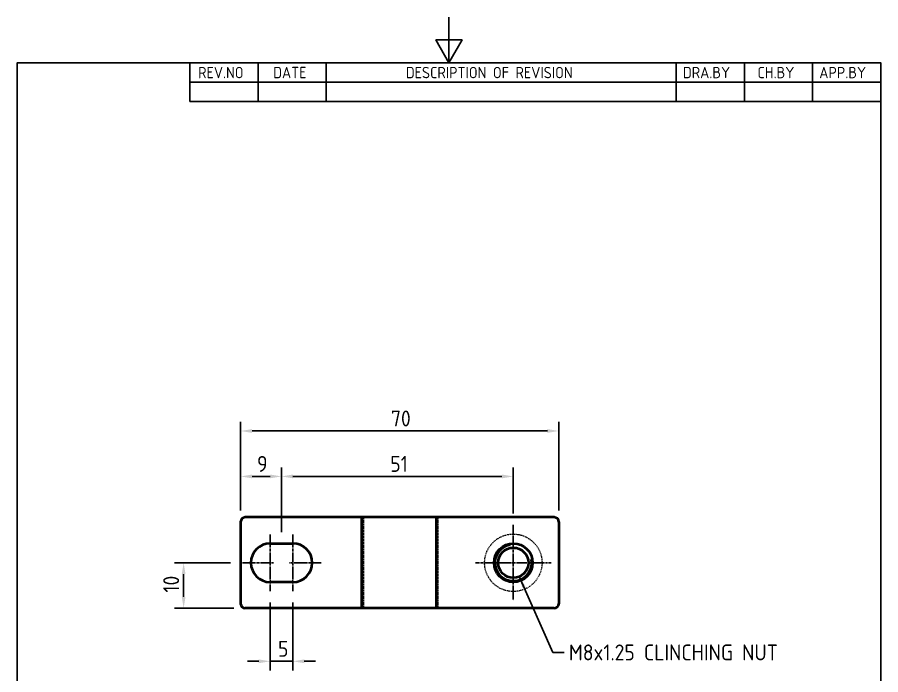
# Model space of a CAD drawing. Header units: millimetres. Extents: x 0 to 210, y 0 to 297.
# Drawn here: x 10 to 200, y 152.3 to 297 of the extents above; entities that cross this region are included whole.
import ezdxf

# ---------------------------------------------------------------- set-up
doc = ezdxf.new("R2010")
doc.units = ezdxf.units.MM
doc.linetypes.add('CHAIN', pattern=[0.7087, 0.4724, -0.0591, 0.1181, -0.0591])
doc.linetypes.add('DASHED', pattern=[0.2067, 0.1654, -0.0413])
doc.layers.get('0').update_dxf_attribs({"color": 3, "lineweight": 25, "true_color": 0x00ff00})
for name, color, linetype, lineweight, true_color in [('가려진 것(ISO)', 2, 'DASHED', 18, 0xffff00), ('가시적인 것(ISO)', 3, 'Continuous', 40, 0x00ff00), ('가시적인 좁은 것(ISO)', 3, 'Continuous', 35, 0x00ff00), ('기호(ISO)', 5, 'Continuous', 25, 0x0000ff), ('중심 표식(ISO)', 1, 'Continuous', 25, 0xff0000), ('치수(ISO)', 2, 'Continuous', 25, 0xffff00)]:
    doc.layers.add(name, color=color, linetype=linetype, lineweight=lineweight, true_color=true_color)
doc.layers.add('경계(ISO)', color=7, linetype='Continuous', lineweight=25)
doc.styles.add('ISO ProportionalPSTEK', font='isocp.shx')
doc.styles.add('치수 텍스트_PSTEK_POSCO', font='isocp.shx')
doc.dimstyles.new('치수_PSTEK_POSCO', dxfattribs={"dimtxt": 3.5, "dimasz": 2.5, "dimexe": 2, "dimexo": 2.5, "dimgap": 1, "dimtad": 1, "dimrnd": 1e-08, "dimdsep": 46, "dimtxsty": '치수 텍스트_PSTEK_POSCO', "dimcen": 0.09, "dimdle": 10, "dimclrd": 7, "dimclre": 7, "dimclrt": 2, "dimadec": 1, "dimazin": 2, "dimtfac": 1, "dimtmove": 0, "dimatfit": 3, "dimfxl": 1, "dimtolj": 1, "dimlwd": -1, "dimlwe": -1, "dimarcsym": 0})
doc.dimstyles.new('치수_PSTEK_POSCO$7', dxfattribs={"dimtxt": 3.5, "dimasz": 2.5, "dimexe": 2, "dimexo": 2.5, "dimgap": 1, "dimtad": 1, "dimrnd": 1e-08, "dimdsep": 46, "dimtxsty": '치수 텍스트_PSTEK_POSCO', "dimcen": 0.09, "dimdle": 10, "dimclrd": 7, "dimclre": 7, "dimclrt": 2, "dimadec": 1, "dimazin": 2, "dimtfac": 1, "dimtmove": 0, "dimatfit": 3, "dimfxl": 1, "dimtolj": 1, "dimlwd": -1, "dimlwe": -1, "dimarcsym": 0})

# ---------------------------------------------------------------- blocks, each defined once
blk = doc.blocks.new('경계 Default Border')
at = {"layer": '경계(ISO)', "flags": 128}
for points in [[(105, 297.0000076293945), (105, 287.0000076293945), (102.1132469177246, 292.0000076293945), (107.8867530822754, 292.0000076293945), (105, 287.0000076293945)], [(10, 10), (10, 287.0000076293945), (200, 287.0000076293945), (200, 10), (10, 10)]]:
    blk.add_lwpolyline(points, dxfattribs=at)
blk = doc.blocks.new('리비전 내역')
at = {"layer": '기호(ISO)'}
for p, q in [((48.00000000000001, 287.0000076293945), (200, 287.0000076293945)), ((48.00000000000001, 287.0000076293945), (48.00000000000001, 282.7200076293945)), ((63.00000000000001, 287.0000076293945), (63.00000000000001, 282.7200076293945)), ((78, 287.0000076293945), (78, 282.7200076293945)), ((155, 287.0000076293945), (155, 282.7200076293945)), ((170, 287.0000076293945), (170, 282.7200076293945)), ((185, 287.0000076293945), (185, 282.7200076293945)), ((200, 287.0000076293945), (200, 282.7200076293945)), ((48.00000000000001, 282.7200076293945), (200, 282.7200076293945)), ((48.00000000000001, 282.7200076293945), (48.00000000000001, 278.4400076293945)), ((63.00000000000001, 282.7200076293945), (63.00000000000001, 278.4400076293945)), ((78, 282.7200076293945), (78, 278.4400076293945)), ((155, 282.7200076293945), (155, 278.4400076293945)), ((170, 282.7200076293945), (170, 278.4400076293945)), ((185, 282.7200076293945), (185, 278.4400076293945)), ((200, 282.7200076293945), (200, 278.4400076293945)), ((48.00000000000001, 278.4400076293945), (200, 278.4400076293945))]:
    blk.add_line(p, q, dxfattribs=at)
at = {"layer": '기호(ISO)', "color": 2, "true_color": 0xffff00, "char_height": 2.5, "attachment_point": 7, "style": 'ISO ProportionalPSTEK'}
for s, insert in [('REV.NO', (49.7871163682308, 283.5831900503393)), ('DATE', (66.31423177283666, 283.5831900503393)), ('DESCRIPTION OF REVISION', (95.50702043336295, 283.5831900503393)), ('DRA.BY', (156.4757339553203, 283.5831900503393)), ('CH.BY', (172.8642915086116, 283.5831900503393)), ('APP.BY', (186.4777339604403, 283.5831900503393))]:
    blk.add_mtext(s, dxfattribs=dict(at, insert=insert))
blk = doc.blocks.new('*D22')
at = {"layer": 'Defpoints', "color": 0, "transparency": 16777216}
for p in [(68.15307656792554, 195.9740450883816), (59.15307656792553, 185.9740450883816), (68.15307656792554, 181.2240450883816)]:
    blk.add_point(p, dxfattribs=at)
at = {"layer": '치수(ISO)', "color": 7, "transparency": 16777216}
for p, q in [((59.15307656792553, 188.4740450883816), (59.15307656792553, 197.9740450883816)), ((68.15307656792554, 183.7240450883816), (68.15307656792554, 197.9740450883816)), ((61.65307656792553, 195.9740450883816), (65.65307656792554, 195.9740450883816))]:
    blk.add_line(p, q, dxfattribs=at)
for points in [[(61.65307656792553, 196.3907117550482), (61.65307656792553, 195.5573784217149), (59.15307656792553, 195.9740450883816)], [(65.65307656792554, 196.3907117550482), (65.65307656792554, 195.5573784217149), (68.15307656792554, 195.9740450883816)]]:
    blk.add_solid(points, dxfattribs=at)
at = {"layer": '치수(ISO)', "color": 2, "transparency": 16777216, "insert": (62.76141568462214, 198.7240450883816), "char_height": 3.5, "attachment_point": 4, "style": '치수 텍스트_PSTEK_POSCO'}
blk.add_mtext('\\A1;9', dxfattribs=at)
blk = doc.blocks.new('*D23')
at = {"layer": 'Defpoints', "color": 0, "transparency": 16777216}
for p in [(119.1530765679255, 195.9740450883816), (119.1530765679255, 185.299045088383), (68.15307656792554, 181.2240450883816)]:
    blk.add_point(p, dxfattribs=at)
at = {"layer": '치수(ISO)', "color": 7, "transparency": 16777216}
for p, q in [((68.15307656792554, 183.7240450883816), (68.15307656792554, 197.9740450883816)), ((119.1530765679255, 187.799045088383), (119.1530765679255, 197.9740450883816)), ((70.65307656792554, 195.9740450883816), (116.6530765679255, 195.9740450883816))]:
    blk.add_line(p, q, dxfattribs=at)
for points in [[(70.65307656792554, 196.3907117550482), (70.65307656792554, 195.5573784217149), (68.15307656792554, 195.9740450883816)], [(116.6530765679255, 196.3907117550482), (116.6530765679255, 195.5573784217149), (119.1530765679255, 195.9740450883816)]]:
    blk.add_solid(points, dxfattribs=at)
at = {"layer": '치수(ISO)', "color": 2, "transparency": 16777216, "insert": (92.07807656792552, 198.7240450883816), "char_height": 3.5, "attachment_point": 4, "style": '치수 텍스트_PSTEK_POSCO'}
blk.add_mtext('\\A1;51', dxfattribs=at)
blk = doc.blocks.new('*D24')
at = {"layer": 'Defpoints', "color": 0, "transparency": 16777216}
for p in [(129.1530765679255, 205.9740450883815), (59.15307656792553, 185.9740450883815), (129.1530765679255, 185.9740450883836)]:
    blk.add_point(p, dxfattribs=at)
at = {"layer": '치수(ISO)', "color": 7, "transparency": 16777216}
for p, q in [((59.15307656792553, 188.4740450883815), (59.15307656792553, 207.9740450883815)), ((129.1530765679255, 188.4740450883836), (129.1530765679255, 207.9740450883815)), ((61.65307656792553, 205.9740450883815), (126.6530765679255, 205.9740450883815))]:
    blk.add_line(p, q, dxfattribs=at)
for points in [[(61.65307656792553, 206.3907117550482), (61.65307656792553, 205.5573784217149), (59.15307656792553, 205.9740450883815)], [(126.6530765679255, 206.3907117550482), (126.6530765679255, 205.5573784217149), (129.1530765679255, 205.9740450883815)]]:
    blk.add_solid(points, dxfattribs=at)
at = {"layer": '치수(ISO)', "color": 2, "transparency": 16777216, "insert": (92.22669861516962, 208.7240450883815), "char_height": 3.5, "attachment_point": 4, "style": '치수 텍스트_PSTEK_POSCO'}
blk.add_mtext('\\A1;70', dxfattribs=at)
blk = doc.blocks.new('*D30')
at = {"layer": 'Defpoints', "color": 0, "transparency": 16777216}
for p in [(46.61259521003011, 176.9740450883816), (59.40307656792554, 176.9740450883816), (60.15307656792552, 166.9740450883816)]:
    blk.add_point(p, dxfattribs=at)
at = {"layer": '치수(ISO)', "color": 7, "transparency": 16777216}
for p, q in [((56.90307656792554, 176.9740450883816), (44.61259521003011, 176.9740450883816)), ((46.6125952100301, 169.4740450883816), (46.6125952100301, 174.4740450883816)), ((57.65307656792552, 166.9740450883816), (44.6125952100301, 166.9740450883816))]:
    blk.add_line(p, q, dxfattribs=at)
for points in [[(46.19592854336344, 174.4740450883816), (47.02926187669676, 174.4740450883816), (46.61259521003011, 176.9740450883816)], [(46.19592854336344, 169.4740450883816), (47.02926187669676, 169.4740450883816), (46.6125952100301, 166.9740450883816)]]:
    blk.add_solid(points, dxfattribs=at)
at = {"layer": '치수(ISO)', "color": 2, "transparency": 16777216, "insert": (43.86259521003007, 170.3976671356257), "char_height": 3.5, "attachment_point": 4, "rotation": 90, "style": '치수 텍스트_PSTEK_POSCO'}
blk.add_mtext('\\A1;10', dxfattribs=at)
blk = doc.blocks.new('*D31')
at = {"layer": 'Defpoints', "color": 0, "transparency": 16777216}
for p in [(65.65307656792554, 170.7240450883816), (70.65307656792554, 170.7240450883816), (70.65307656792554, 155.2969081934031)]:
    blk.add_point(p, dxfattribs=at)
at = {"layer": '치수(ISO)', "color": 7, "transparency": 16777216}
for p, q in [((65.65307656792554, 168.2240450883816), (65.65307656792554, 153.2969081934031)), ((70.65307656792554, 168.2240450883816), (70.65307656792554, 153.2969081934031)), ((63.15307656792554, 155.2969081934031), (60.65307656792554, 155.2969081934031)), ((65.65307656792554, 155.2969081934031), (70.65307656792554, 155.2969081934031)), ((73.15307656792554, 155.2969081934031), (75.65307656792554, 155.2969081934031))]:
    blk.add_line(p, q, dxfattribs=at)
for points in [[(63.15307656792554, 155.7135748600697), (63.15307656792554, 154.8802415267364), (65.65307656792554, 155.2969081934031)], [(73.15307656792554, 155.7135748600697), (73.15307656792554, 154.8802415267364), (70.65307656792554, 155.2969081934031)]]:
    blk.add_solid(points, dxfattribs=at)
at = {"layer": '치수(ISO)', "color": 2, "transparency": 16777216, "insert": (67.38058919451025, 158.0469081934031), "char_height": 3.5, "attachment_point": 4, "style": '치수 텍스트_PSTEK_POSCO'}
blk.add_mtext('\\A1;5', dxfattribs=at)

msp = doc.modelspace()

# ---------------------------------------------------------------- linework, layer by layer
at = {"layer": '가려진 것(ISO)'}
for p, q in [((86.15307656792552, 186.9740450883809), (86.15307656792552, 166.9740450883809)), ((102.5618561299064, 186.974045088383), (102.5618561299064, 166.974045088383))]:
    msp.add_line(p, q, dxfattribs=at)
msp.add_circle((119.1530765679255, 176.974045088383), 6.325000000000001, dxfattribs=at)
at = {"layer": '가시적인 것(ISO)'}
for p, q in [((85.74429700594467, 186.9740450883816), (60.15307656792552, 186.9740450883816)), ((85.74429700594467, 186.9740450883816), (85.74429700594467, 166.9740450883816)), ((102.1530765679255, 186.9740450883836), (85.74429700594467, 186.9740450883816)), ((128.1530765679255, 186.9740450883836), (102.1530765679255, 186.9740450883836)), ((102.1530765679255, 186.9740450883836), (102.1530765679255, 166.9740450883836)), ((59.15307656792553, 185.9740450883815), (59.15307656792553, 167.9740450883815)), ((129.1530765679255, 185.9740450883836), (129.1530765679255, 167.9740450883836)), ((65.65307656792554, 181.2240450883815), (70.65307656792554, 181.2240450883815)), ((70.65307656792554, 172.7240450883815), (65.65307656792554, 172.7240450883815)), ((85.74429700594467, 166.9740450883816), (60.15307656792552, 166.9740450883816)), ((102.1530765679255, 166.9740450883836), (85.74429700594467, 166.9740450883816)), ((128.1530765679255, 166.9740450883836), (102.1530765679255, 166.9740450883836))]:
    msp.add_line(p, q, dxfattribs=at)
for centre, radius in [((119.1530765679255, 176.9740450883836), 4.25), ((119.1530765679255, 176.974045088383), 3.3235)]:
    msp.add_circle(centre, radius, dxfattribs=at)
for centre, radius, start, end in [((60.15307656792554, 185.9740450883815), 1, 90, 180), ((128.1530765679255, 185.9740450883836), 0.9999999999999964, 0, 90), ((65.65307656792554, 176.9740450883816), 4.249999999999998, 90, 270), ((70.65307656792554, 176.9740450883816), 4.249999999999989, 270, 90), ((60.15307656792554, 167.9740450883815), 1.000000000000001, 180, 270), ((128.1530765679255, 167.9740450883836), 0.9999999999999964, 270, 0)]:
    msp.add_arc(centre, radius, start, end, dxfattribs=at)
at = {"layer": '가시적인 좁은 것(ISO)'}
msp.add_arc((119.1530765679256, 176.974045088383), 3.999999999999991, 100.0000000000492, 9.999999999997968, dxfattribs=at)
at = {"layer": '중심 표식(ISO)', "linetype": 'CHAIN'}
for p, q in [((119.1530765679255, 185.299045088383), (119.1530765679255, 168.649045088383)), ((65.65307656792554, 183.2240450883816), (65.65307656792554, 170.7240450883816)), ((70.65307656792554, 183.2240450883816), (70.65307656792554, 170.7240450883816)), ((66.40307656792554, 176.9740450883816), (59.40307656792554, 176.9740450883816)), ((76.90307656792552, 176.9740450883816), (69.90307656792554, 176.9740450883816)), ((127.4780765679255, 176.974045088383), (110.8280765679255, 176.974045088383))]:
    msp.add_line(p, q, dxfattribs=at)

# ---------------------------------------------------------------- block references
msp.add_blockref('경계 Default Border', (0, 0))
at = {"layer": '기호(ISO)'}
msp.add_blockref('리비전 내역', (0, 0), dxfattribs=at)

# ---------------------------------------------------------------- texts
at = {"layer": '기호(ISO)', "color": 2, "true_color": 0xffff00, "insert": (131.3727052633492, 157.2507112879277), "char_height": 3.499999940395355, "width": 53.42948122024536, "attachment_point": 4, "line_spacing_factor": 0.612500011920929, "style": '치수 텍스트_PSTEK_POSCO'}
msp.add_mtext('{M8x1.25 CLINCHING NUT}', dxfattribs=at)

# ---------------------------------------------------------------- dimensions: what is measured, and where the dimension line sits
at = {"layer": '치수(ISO)', "color": 7}
for base, p1, p2, angle, override, picture, middle in [((129.1530765679255, 205.9740450883815), (59.15307656792553, 185.9740450883815), (129.1530765679255, 185.9740450883836), 180, {"dimdec": 2, "dimtp": 0, "dimtm": -0, "dimtdec": 2, "dimtofl": 0, "dimatfit": 1}, '*D24', (94.15307656792552, 205.9740450883815)), ((68.15307656792554, 195.9740450883816), (59.15307656792553, 185.9740450883816), (68.15307656792554, 181.2240450883816), 180, {"dimdec": 2, "dimtp": 0, "dimtm": -0, "dimtdec": 2, "dimtofl": 0, "dimatfit": 1}, '*D22', (63.65307656792553, 195.9740450883816)), ((119.1530765679255, 195.9740450883816), (68.15307656792554, 181.2240450883816), (119.1530765679255, 185.299045088383), 180, {"dimdec": 2, "dimtp": 0, "dimtm": -0, "dimtdec": 2, "dimtofl": 0, "dimatfit": 1}, '*D23', (93.65307656792552, 195.9740450883816)), ((46.61259521003011, 176.9740450883816), (60.15307656792552, 166.9740450883816), (59.40307656792554, 176.9740450883816), 90, {"dimdec": 2, "dimtp": 0, "dimtm": -0, "dimtdec": 2, "dimtofl": 0, "dimatfit": 1}, '*D30', (46.61259521003007, 171.9740450883816)), ((70.65307656792554, 155.2969081934031), (65.65307656792554, 170.7240450883816), (70.65307656792554, 170.7240450883816), 180, {"dimdec": 2, "dimtp": 0, "dimtm": -0, "dimtdec": 2, "dimtofl": 1, "dimatfit": 1}, '*D31', (68.15307656792554, 155.2969081934031))]:
    dim = msp.add_linear_dim(base=base, p1=p1, p2=p2, angle=angle, dimstyle='치수_PSTEK_POSCO', override=override, dxfattribs=at)
    dim.commit()
    dim.dimension.update_dxf_attribs({"geometry": picture, "text_midpoint": middle, "dimtype": 160})

# ---------------------------------------------------------------- leaders
at = {"layer": '기호(ISO)', "color": 7, "annotation_type": 0, "has_hookline": 1, "hookline_direction": 0, "text_width": 46.54999920725825}
msp.add_leader([(120.4647690327388, 173.920339940902), (127.8727052633492, 157.2507112879277), (130.3727052633492, 157.2507112879277)], dimstyle='치수_PSTEK_POSCO$7', override={"dimtad": 0}, dxfattribs=at)

doc.saveas('drawing.dxf')
